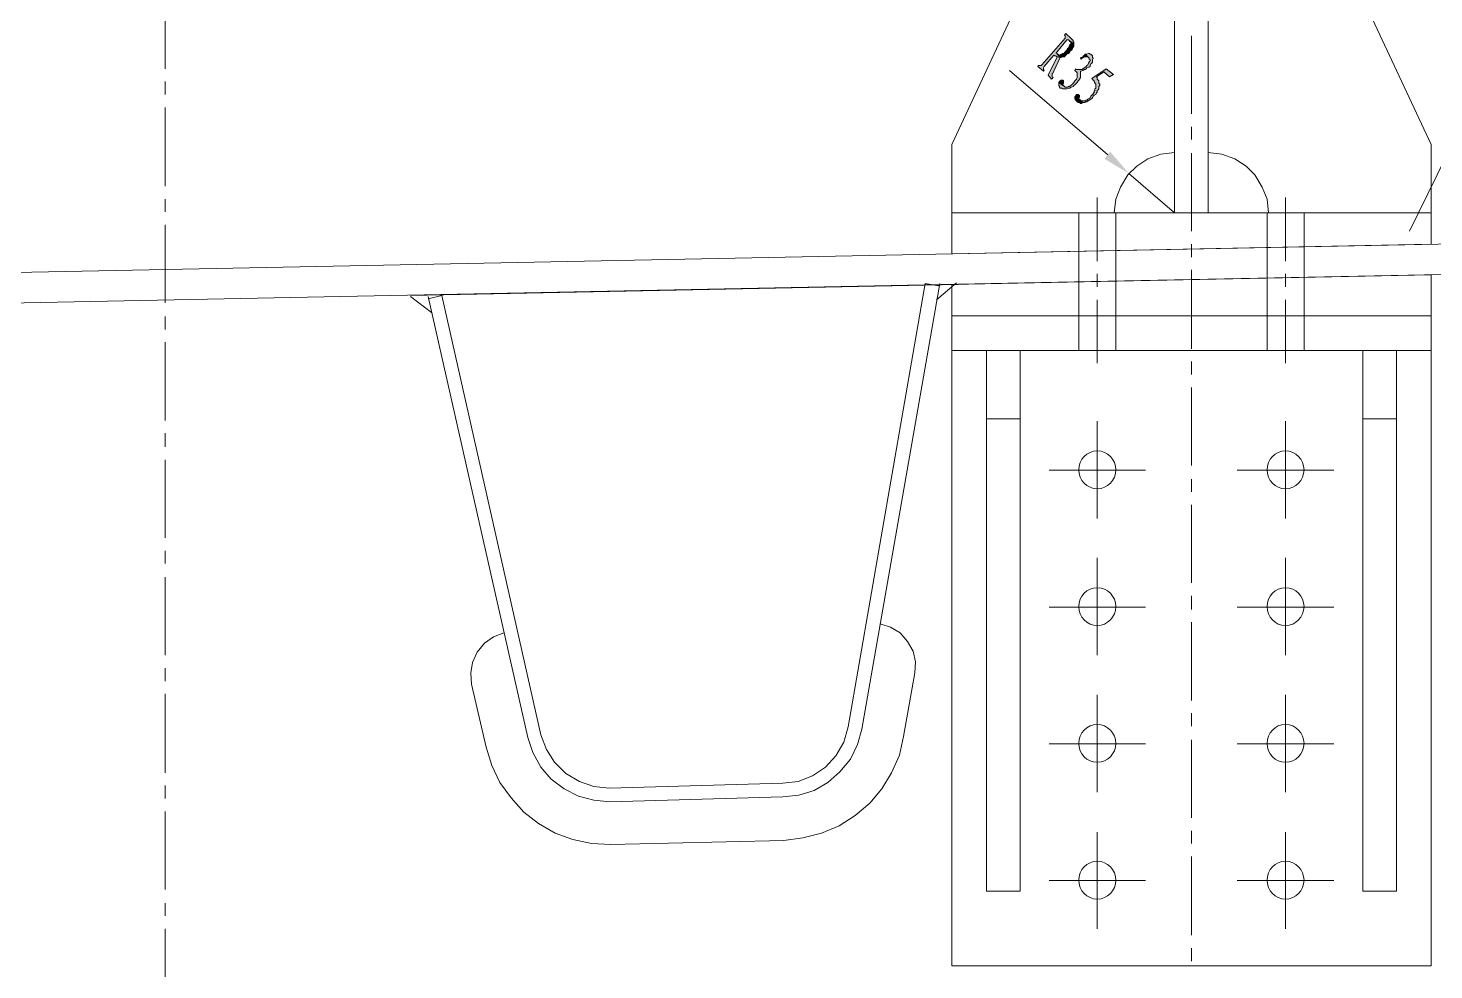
# Model space of a CAD drawing. Header units: millimetres. Extents: x 24 to 410, y 10 to 282.
# Drawn here: x 139.6 to 213.6, y 171.6 to 221.2 of the extents above; entities that cross this region are included whole.
import ezdxf

# ---------------------------------------------------------------- set-up
doc = ezdxf.new("R2010")
doc.units = ezdxf.units.MM

msp = doc.modelspace()

# ---------------------------------------------------------------- hatches: boundary and pattern name
h = msp.add_hatch(color=7)
h.dxf.hatch_style = 2
h.paths.add_polyline_path([(194.479333, 220.599), (194.183, 220.895333), (194.098333, 220.810667), (194.140667, 220.768333), (194.140667, 220.641333), (192.913, 219.244333), (192.870667, 219.202), (192.743667, 219.202), (192.701333, 219.159667), (192.997667, 218.905667), (193.04, 218.948), (192.997667, 218.990333), (192.997667, 219.075), (193.04, 219.159667), (193.548, 219.752333), (193.590333, 219.71), (193.632667, 219.71), (193.717333, 219.667667), (193.886667, 219.625333), (193.717333, 219.794667), (193.717333, 219.837), (193.675, 219.879333), (193.717333, 219.921667), (194.225333, 220.556667), (194.31, 220.556667), (194.352333, 220.514333), (194.606333, 220.345), (194.606333, 220.429667), (194.564, 220.472), (194.564, 220.514333), (194.521667, 220.556667)])
h = msp.add_hatch(color=7)
h.dxf.hatch_style = 2
h.paths.add_polyline_path([(194.606333, 220.345), (194.352333, 220.514333), (194.394667, 220.472), (194.437, 220.429667), (194.437, 220.345), (194.394667, 220.302667), (194.394667, 220.260333), (194.352333, 220.218), (194.31, 220.133333), (194.267667, 220.091), (194.225333, 220.006333), (194.183, 219.964), (194.140667, 219.921667), (194.098333, 219.879333), (194.013667, 219.837), (193.971333, 219.794667), (193.929, 219.794667), (193.886667, 219.752333), (193.802, 219.752333), (193.759667, 219.794667), (193.717333, 219.794667), (193.886667, 219.625333), (193.929, 219.625333), (194.013667, 219.667667), (194.098333, 219.667667), (194.140667, 219.71), (194.183, 219.752333), (194.225333, 219.794667), (194.31, 219.837), (194.352333, 219.879333), (194.394667, 219.921667), (194.394667, 219.964), (194.479333, 220.006333), (194.521667, 220.091), (194.521667, 220.133333), (194.564, 220.175667), (194.606333, 220.218)])
h = msp.add_hatch(color=7)
h.dxf.hatch_style = 2
h.paths.add_polyline_path([(195.537667, 219.752333), (195.495333, 219.794667), (195.453, 219.794667), (195.410667, 219.837), (195.368333, 219.837), (195.283667, 219.794667), (195.199, 219.794667), (195.368333, 219.625333), (195.410667, 219.583), (195.410667, 219.540667), (195.453, 219.498333), (195.453, 219.456), (195.410667, 219.413667), (195.410667, 219.371333), (195.368333, 219.329), (195.326, 219.244333), (195.283667, 219.202), (195.241333, 219.159667), (195.199, 219.117333), (195.156667, 219.075), (195.072, 219.032667), (195.029667, 218.990333), (194.902667, 218.990333), (194.818, 218.990333), (194.733333, 218.990333), (194.691, 219.032667), (194.648667, 218.948), (194.691, 218.905667), (194.733333, 218.863333), (194.775667, 218.821), (194.775667, 218.567), (194.733333, 218.482333), (194.691, 218.44), (194.648667, 218.397667), (194.606333, 218.313), (194.564, 218.270667), (194.521667, 218.228333), (194.479333, 218.186), (194.437, 218.143667), (194.352333, 218.101333), (194.31, 218.101333), (194.267667, 218.059), (194.140667, 218.059), (194.098333, 218.101333), (194.056, 218.143667), (194.013667, 218.143667), (193.802, 218.313), (193.802, 218.143667), (193.844333, 218.101333), (193.844333, 218.059), (193.886667, 218.016667), (193.971333, 218.016667), (194.013667, 217.974333), (194.225333, 217.974333), (194.31, 218.016667), (194.394667, 218.016667), (194.437, 218.059), (194.479333, 218.059), (194.564, 218.101333), (194.606333, 218.143667), (194.648667, 218.186), (194.691, 218.228333), (194.733333, 218.270667), (194.775667, 218.313), (194.818, 218.397667), (194.860333, 218.44), (194.902667, 218.482333), (194.945, 218.567), (194.945, 218.905667), (194.987333, 218.905667), (195.072, 218.948), (195.156667, 218.990333), (195.199, 218.990333), (195.241333, 219.032667), (195.283667, 219.075), (195.368333, 219.117333), (195.410667, 219.117333), (195.453, 219.159667), (195.453, 219.202), (195.495333, 219.286667), (195.537667, 219.329), (195.58, 219.371333), (195.58, 219.498333), (195.622333, 219.583), (195.58, 219.625333), (195.58, 219.71)])
h = msp.add_hatch(color=7)
h.dxf.hatch_style = 2
h.paths.add_polyline_path([(195.199, 219.794667), (195.156667, 219.752333), (195.114333, 219.71), (195.072, 219.667667), (194.987333, 219.625333), (194.945, 219.583), (194.987333, 219.540667), (195.072, 219.625333), (195.114333, 219.625333), (195.156667, 219.667667), (195.326, 219.667667), (195.368333, 219.625333)])
h = msp.add_hatch(color=7)
h.dxf.hatch_style = 2
h.paths.add_polyline_path([(193.886667, 219.625333), (193.717333, 219.667667), (193.251667, 218.694), (193.421, 218.482333), (193.505667, 218.567), (193.463333, 218.609333), (193.463333, 218.778667), (193.505667, 218.821), (193.548, 218.905667)])
h = msp.add_hatch(color=7)
h.dxf.hatch_style = 2
h.paths.add_polyline_path([(194.013667, 218.44), (193.929, 218.44), (193.886667, 218.397667), (193.844333, 218.355333), (193.802, 218.313), (194.013667, 218.143667), (194.013667, 218.186), (194.056, 218.270667), (194.056, 218.397667)])
h = msp.add_hatch(color=7)
h.dxf.hatch_style = 2
h.paths.add_polyline_path([(196.680667, 218.736333), (196.299667, 219.032667), (195.537667, 218.524667), (195.58, 218.482333), (195.622333, 218.44), (195.664667, 218.397667), (195.664667, 218.355333), (195.707, 218.313), (195.707, 218.270667), (195.749333, 218.228333), (195.749333, 218.016667), (195.707, 217.974333), (195.707, 217.889667), (195.664667, 217.847333), (195.664667, 217.805), (195.622333, 217.720333), (195.58, 217.678), (195.537667, 217.635667), (195.495333, 217.593333), (195.453, 217.508667), (195.410667, 217.466333), (195.326, 217.424), (195.283667, 217.381667), (195.241333, 217.381667), (195.199, 217.339333), (194.987333, 217.339333), (194.945, 217.381667), (194.902667, 217.424), (194.818, 217.424), (195.072, 217.254667), (195.199, 217.254667), (195.199, 217.297), (195.283667, 217.297), (195.326, 217.339333), (195.368333, 217.339333), (195.410667, 217.381667), (195.495333, 217.424), (195.537667, 217.466333), (195.58, 217.508667), (195.622333, 217.593333), (195.664667, 217.635667), (195.749333, 217.678), (195.791667, 217.762667), (195.834, 217.805), (195.834, 217.889667), (195.876333, 217.932), (195.918667, 217.974333), (195.918667, 218.101333), (195.961, 218.143667), (195.961, 218.228333), (195.918667, 218.270667), (195.918667, 218.397667), (195.876333, 218.44), (195.834, 218.482333), (195.834, 218.567), (195.791667, 218.609333), (196.172667, 218.863333), (196.469, 218.609333)])
h = msp.add_hatch(color=7)
h.dxf.hatch_style = 2
h.paths.add_polyline_path([(194.860333, 217.635667), (194.818, 217.678), (194.733333, 217.678), (194.691, 217.593333), (194.648667, 217.551), (194.648667, 217.424), (194.691, 217.424), (194.691, 217.381667), (194.733333, 217.339333), (194.775667, 217.297), (194.818, 217.254667), (194.902667, 217.254667), (194.945, 217.212333), (194.987333, 217.212333), (195.072, 217.254667), (194.818, 217.424), (194.860333, 217.508667), (194.902667, 217.551), (194.902667, 217.635667)])
h = msp.add_hatch(color=7)
h.dxf.hatch_style = 2
h.paths.add_polyline_path([(196.511333, 214.672333), (196.215, 214.291333), (197.485, 213.529333)])

# ---------------------------------------------------------------- linework, layer by layer
at = {"color": 7, "lineweight": 0}
for points in [[(199.898, 211.455), (199.898, 267.250333)], [(201.676, 211.455), (201.676, 267.250333)], [(199.898, 228.557667), (194.479333, 228.557667), (188.171667, 215.053333)], [(201.676, 228.557667), (207.094667, 228.557667), (213.402333, 215.053333)], [(146.769667, 219.032667), (146.769667, 223.139)], [(200.787, 216.662), (200.787, 220.768333)], [(146.769667, 217.678), (146.769667, 218.355333)], [(191.219667, 218.948), (196.384333, 214.503)], [(146.769667, 212.852), (146.769667, 217.000667)], [(220.472, 216.408), (215.180333, 216.408), (212.259333, 210.481333)], [(200.787, 215.307333), (200.787, 215.984667)], [(188.171667, 211.455), (188.171667, 215.053333)], [(199.898, 214.63), (199.178333, 214.545333), (198.501, 214.291333), (197.908333, 213.910333), (197.442667, 213.444667), (197.061667, 212.809667), (196.807667, 212.174667), (196.723, 211.455)], [(204.851, 211.455), (204.766333, 212.174667), (204.512333, 212.809667), (204.131333, 213.444667), (203.665667, 213.910333), (203.073, 214.291333), (202.395667, 214.545333), (201.676, 214.63)], [(213.402333, 211.455), (213.402333, 215.053333)], [(200.787, 210.481333), (200.787, 214.587667)], [(199.898, 211.455), (197.485, 213.529333)], [(146.769667, 211.497333), (146.769667, 212.174667)], [(195.834, 208.915), (195.834, 212.259333)], [(205.74, 208.915), (205.74, 212.259333)], [(213.402333, 211.455), (188.171667, 211.455)], [(188.171667, 211.455), (188.171667, 209.296)], [(194.860333, 204.216), (194.860333, 211.455)], [(196.807667, 204.216), (196.807667, 211.455)], [(204.766333, 204.216), (204.766333, 211.455)], [(206.713667, 204.216), (206.713667, 211.455)], [(213.402333, 209.804), (213.402333, 211.455)], [(251.671667, 210.566), (41.91, 206.375)], [(146.769667, 206.713667), (146.769667, 210.82)], [(188.171667, 209.296), (213.402333, 209.804)], [(200.787, 209.126667), (200.787, 209.804)], [(251.671667, 208.957333), (41.91, 204.766333)], [(188.171667, 207.687333), (213.402333, 208.195333)], [(195.834, 207.560333), (195.834, 208.237667)], [(200.787, 204.300667), (200.787, 208.449333)], [(205.74, 207.560333), (205.74, 208.237667)], [(213.402333, 204.216), (213.402333, 208.195333)], [(159.681333, 207.094667), (188.510333, 207.687333)], [(186.774667, 207.729667), (182.710667, 184.404)], [(187.536667, 207.729667), (183.430333, 184.277)], [(186.774667, 207.729667), (187.494333, 207.602667)], [(187.367333, 206.883), (188.425667, 207.772)], [(188.171667, 204.216), (188.171667, 207.687333)], [(160.782, 206.205667), (159.681333, 207.052333)], [(161.332333, 207.094667), (160.612667, 206.925333)], [(165.862, 183.853667), (160.612667, 207.052333)], [(161.332333, 207.094667), (166.539333, 183.980667), (166.835667, 183.218667), (167.259, 182.541333), (167.851667, 181.948667), (168.571333, 181.525333), (169.333333, 181.271333), (170.137667, 181.186667)], [(195.834, 203.538667), (195.834, 206.883)], [(205.74, 203.538667), (205.74, 206.883)], [(146.769667, 205.316667), (146.769667, 205.994)], [(188.171667, 206.036333), (213.402333, 206.036333)], [(146.769667, 200.533), (146.769667, 204.639333)], [(188.171667, 204.216), (188.171667, 171.831)], [(188.171667, 204.216), (213.402333, 204.216)], [(189.992, 204.216), (189.992, 175.768)], [(191.77, 204.216), (191.77, 175.768)], [(200.787, 202.946), (200.787, 203.623333)], [(209.804, 204.216), (209.804, 175.768)], [(211.582, 204.216), (211.582, 175.768)], [(213.402333, 204.216), (213.402333, 171.831)], [(200.787, 198.162333), (200.787, 202.268667)], [(189.992, 200.617667), (191.77, 200.617667)], [(209.804, 200.617667), (211.582, 200.617667)], [(146.769667, 199.136), (146.769667, 199.855667)], [(195.834, 200.490667), (195.834, 195.368333)], [(205.74, 200.490667), (205.74, 195.368333)], [(146.769667, 194.352333), (146.769667, 198.458667)], [(193.294, 197.908333), (198.374, 197.908333)], [(208.28, 197.908333), (203.2, 197.908333)], [(200.787, 196.765333), (200.787, 197.442667)], [(200.787, 191.981667), (200.787, 196.088)], [(146.769667, 192.997667), (146.769667, 193.675)], [(195.834, 193.294), (195.834, 188.171667)], [(205.74, 193.294), (205.74, 188.171667)], [(146.769667, 188.171667), (146.769667, 192.278)], [(200.787, 190.584667), (200.787, 191.304333)], [(193.294, 190.711667), (198.374, 190.711667)], [(208.28, 190.711667), (203.2, 190.711667)], [(186.224333, 187.240333), (186.266667, 187.833), (186.139667, 188.383333), (185.843333, 188.891333), (185.462333, 189.357), (184.954333, 189.653333), (184.404, 189.822667)], [(200.787, 185.801), (200.787, 189.907333)], [(164.592, 189.357), (164.041667, 189.145333), (163.576, 188.806667), (163.195, 188.341), (162.941, 187.790667), (162.856333, 187.240333), (162.898667, 186.647667), (163.660667, 183.345667)], [(146.769667, 186.817), (146.769667, 187.494333)], [(185.631667, 183.896), (186.224333, 187.240333)], [(146.769667, 181.991), (146.769667, 186.139667)], [(195.834, 186.097333), (195.834, 180.975)], [(205.74, 186.097333), (205.74, 180.975)], [(200.787, 184.446333), (200.787, 185.123667)], [(179.281667, 181.440667), (180.086, 181.525333), (180.848, 181.821667), (181.525333, 182.287333), (182.075667, 182.88), (182.499, 183.599667), (182.710667, 184.404)], [(179.281667, 180.721), (180.128333, 180.805667), (180.932667, 181.059667), (181.652333, 181.483), (182.287333, 182.033333), (182.837667, 182.710667), (183.218667, 183.472667), (183.430333, 184.277)], [(165.862, 183.853667), (166.116, 183.049333), (166.539333, 182.287333), (167.089667, 181.652333), (167.767, 181.144333), (168.529, 180.763333), (169.333333, 180.551667), (170.18, 180.467)], [(179.324, 178.435), (180.34, 178.562), (181.313667, 178.816), (182.245, 179.197), (183.091667, 179.747333), (183.853667, 180.382333), (184.488667, 181.144333), (184.996667, 181.991), (185.42, 182.922333), (185.631667, 183.896)], [(200.787, 179.620333), (200.787, 183.726667)], [(163.660667, 183.345667), (163.957, 182.372), (164.380333, 181.483), (164.973, 180.678667), (165.650333, 179.916667), (166.412333, 179.324), (167.301333, 178.816), (168.232667, 178.477333), (169.206333, 178.265667), (170.222333, 178.223333)], [(193.294, 183.515), (198.374, 183.515)], [(208.28, 183.515), (203.2, 183.515)], [(146.769667, 180.636333), (146.769667, 181.313667)], [(179.281667, 181.440667), (170.137667, 181.186667)], [(179.281667, 180.721), (170.18, 180.467)], [(146.769667, 175.852667), (146.769667, 179.959)], [(170.222333, 178.223333), (179.324, 178.435)], [(195.834, 178.858333), (195.834, 173.778333)], [(200.787, 178.265667), (200.787, 178.943)], [(205.74, 178.858333), (205.74, 173.778333)], [(200.787, 173.439667), (200.787, 177.588333)], [(193.294, 176.318333), (198.374, 176.318333)], [(208.28, 176.318333), (203.2, 176.318333)], [(189.992, 175.768), (191.77, 175.768)], [(209.804, 175.768), (211.582, 175.768)], [(146.769667, 174.455667), (146.769667, 175.133)], [(146.769667, 169.672), (146.769667, 173.778333)], [(200.787, 172.085), (200.787, 172.762333)], [(188.171667, 171.831), (213.402333, 171.831)]]:
    msp.add_lwpolyline(points, dxfattribs=at)
for points in [[(194.479333, 220.599), (194.183, 220.895333), (194.098333, 220.810667), (194.140667, 220.768333), (194.140667, 220.641333), (192.913, 219.244333), (192.870667, 219.202), (192.743667, 219.202), (192.701333, 219.159667), (192.997667, 218.905667), (193.04, 218.948), (192.997667, 218.990333), (192.997667, 219.075), (193.04, 219.159667), (193.548, 219.752333), (193.590333, 219.71), (193.632667, 219.71), (193.717333, 219.667667), (193.886667, 219.625333), (193.717333, 219.794667), (193.717333, 219.837), (193.675, 219.879333), (193.717333, 219.921667), (194.225333, 220.556667), (194.31, 220.556667), (194.352333, 220.514333), (194.606333, 220.345), (194.606333, 220.429667), (194.564, 220.472), (194.564, 220.514333), (194.521667, 220.556667)], [(194.606333, 220.345), (194.352333, 220.514333), (194.394667, 220.472), (194.437, 220.429667), (194.437, 220.345), (194.394667, 220.302667), (194.394667, 220.260333), (194.352333, 220.218), (194.31, 220.133333), (194.267667, 220.091), (194.225333, 220.006333), (194.183, 219.964), (194.140667, 219.921667), (194.098333, 219.879333), (194.013667, 219.837), (193.971333, 219.794667), (193.929, 219.794667), (193.886667, 219.752333), (193.802, 219.752333), (193.759667, 219.794667), (193.717333, 219.794667), (193.886667, 219.625333), (193.929, 219.625333), (194.013667, 219.667667), (194.098333, 219.667667), (194.140667, 219.71), (194.183, 219.752333), (194.225333, 219.794667), (194.31, 219.837), (194.352333, 219.879333), (194.394667, 219.921667), (194.394667, 219.964), (194.479333, 220.006333), (194.521667, 220.091), (194.521667, 220.133333), (194.564, 220.175667), (194.606333, 220.218)], [(195.537667, 219.752333), (195.495333, 219.794667), (195.453, 219.794667), (195.410667, 219.837), (195.368333, 219.837), (195.283667, 219.794667), (195.199, 219.794667), (195.368333, 219.625333), (195.410667, 219.583), (195.410667, 219.540667), (195.453, 219.498333), (195.453, 219.456), (195.410667, 219.413667), (195.410667, 219.371333), (195.368333, 219.329), (195.326, 219.244333), (195.283667, 219.202), (195.241333, 219.159667), (195.199, 219.117333), (195.156667, 219.075), (195.072, 219.032667), (195.029667, 218.990333), (194.902667, 218.990333), (194.818, 218.990333), (194.733333, 218.990333), (194.691, 219.032667), (194.648667, 218.948), (194.691, 218.905667), (194.733333, 218.863333), (194.775667, 218.821), (194.775667, 218.567), (194.733333, 218.482333), (194.691, 218.44), (194.648667, 218.397667), (194.606333, 218.313), (194.564, 218.270667), (194.521667, 218.228333), (194.479333, 218.186), (194.437, 218.143667), (194.352333, 218.101333), (194.31, 218.101333), (194.267667, 218.059), (194.140667, 218.059), (194.098333, 218.101333), (194.056, 218.143667), (194.013667, 218.143667), (193.802, 218.313), (193.802, 218.143667), (193.844333, 218.101333), (193.844333, 218.059), (193.886667, 218.016667), (193.971333, 218.016667), (194.013667, 217.974333), (194.225333, 217.974333), (194.31, 218.016667), (194.394667, 218.016667), (194.437, 218.059), (194.479333, 218.059), (194.564, 218.101333), (194.606333, 218.143667), (194.648667, 218.186), (194.691, 218.228333), (194.733333, 218.270667), (194.775667, 218.313), (194.818, 218.397667), (194.860333, 218.44), (194.902667, 218.482333), (194.945, 218.567), (194.945, 218.905667), (194.987333, 218.905667), (195.072, 218.948), (195.156667, 218.990333), (195.199, 218.990333), (195.241333, 219.032667), (195.283667, 219.075), (195.368333, 219.117333), (195.410667, 219.117333), (195.453, 219.159667), (195.453, 219.202), (195.495333, 219.286667), (195.537667, 219.329), (195.58, 219.371333), (195.58, 219.498333), (195.622333, 219.583), (195.58, 219.625333), (195.58, 219.71)], [(195.199, 219.794667), (195.156667, 219.752333), (195.114333, 219.71), (195.072, 219.667667), (194.987333, 219.625333), (194.945, 219.583), (194.987333, 219.540667), (195.072, 219.625333), (195.114333, 219.625333), (195.156667, 219.667667), (195.326, 219.667667), (195.368333, 219.625333)], [(193.886667, 219.625333), (193.717333, 219.667667), (193.251667, 218.694), (193.421, 218.482333), (193.505667, 218.567), (193.463333, 218.609333), (193.463333, 218.778667), (193.505667, 218.821), (193.548, 218.905667)], [(194.013667, 218.44), (193.929, 218.44), (193.886667, 218.397667), (193.844333, 218.355333), (193.802, 218.313), (194.013667, 218.143667), (194.013667, 218.186), (194.056, 218.270667), (194.056, 218.397667)], [(196.680667, 218.736333), (196.299667, 219.032667), (195.537667, 218.524667), (195.58, 218.482333), (195.622333, 218.44), (195.664667, 218.397667), (195.664667, 218.355333), (195.707, 218.313), (195.707, 218.270667), (195.749333, 218.228333), (195.749333, 218.016667), (195.707, 217.974333), (195.707, 217.889667), (195.664667, 217.847333), (195.664667, 217.805), (195.622333, 217.720333), (195.58, 217.678), (195.537667, 217.635667), (195.495333, 217.593333), (195.453, 217.508667), (195.410667, 217.466333), (195.326, 217.424), (195.283667, 217.381667), (195.241333, 217.381667), (195.199, 217.339333), (194.987333, 217.339333), (194.945, 217.381667), (194.902667, 217.424), (194.818, 217.424), (195.072, 217.254667), (195.199, 217.254667), (195.199, 217.297), (195.283667, 217.297), (195.326, 217.339333), (195.368333, 217.339333), (195.410667, 217.381667), (195.495333, 217.424), (195.537667, 217.466333), (195.58, 217.508667), (195.622333, 217.593333), (195.664667, 217.635667), (195.749333, 217.678), (195.791667, 217.762667), (195.834, 217.805), (195.834, 217.889667), (195.876333, 217.932), (195.918667, 217.974333), (195.918667, 218.101333), (195.961, 218.143667), (195.961, 218.228333), (195.918667, 218.270667), (195.918667, 218.397667), (195.876333, 218.44), (195.834, 218.482333), (195.834, 218.567), (195.791667, 218.609333), (196.172667, 218.863333), (196.469, 218.609333)], [(194.860333, 217.635667), (194.818, 217.678), (194.733333, 217.678), (194.691, 217.593333), (194.648667, 217.551), (194.648667, 217.424), (194.691, 217.424), (194.691, 217.381667), (194.733333, 217.339333), (194.775667, 217.297), (194.818, 217.254667), (194.902667, 217.254667), (194.945, 217.212333), (194.987333, 217.212333), (195.072, 217.254667), (194.818, 217.424), (194.860333, 217.508667), (194.902667, 217.551), (194.902667, 217.635667)]]:
    msp.add_lwpolyline(points, close=True, dxfattribs=at)
for centre in [(195.834, 197.9295), (205.74, 197.9295), (195.834, 190.732833), (205.74, 190.732833), (195.834, 183.536167), (205.74, 183.536167), (195.834, 176.3395), (205.74, 176.3395)]:
    msp.add_ellipse(centre, major_axis=(0, 0.994833), ratio=0.978723, start_param=0, end_param=6.283185, dxfattribs=at)

doc.saveas('drawing.dxf')
